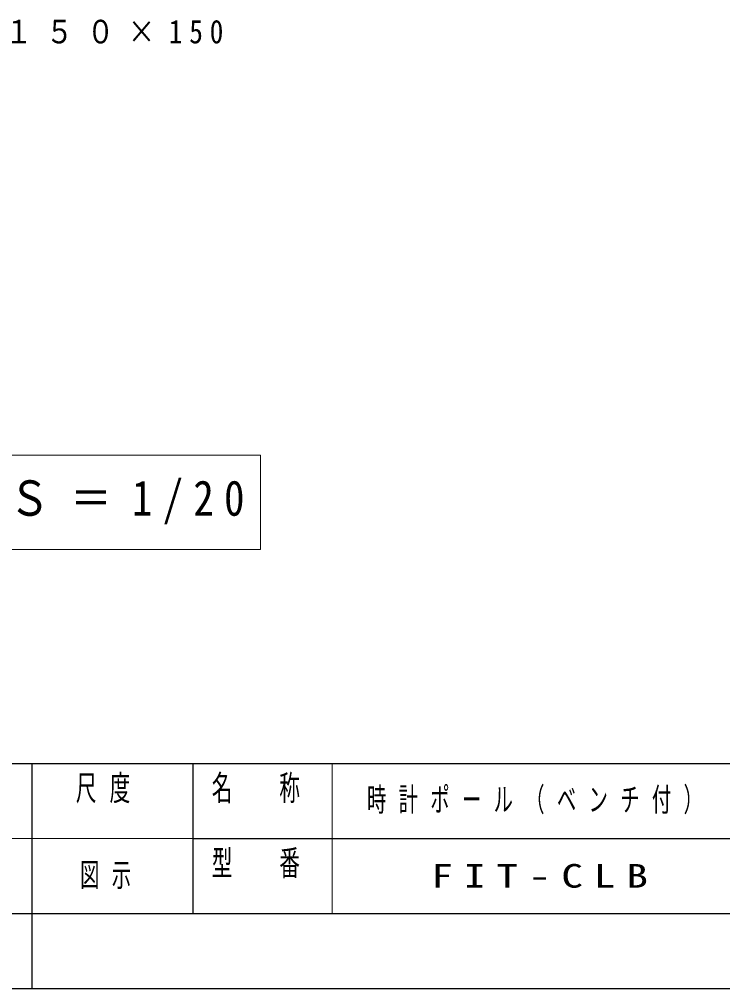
# Model space of a CAD drawing. Units: millimetres on the paper, scale 1:20. Extents: x 475 to 840, y 0 to 257.
# Drawn here: x 641.3 to 706.9, y 0 to 90.4 of the extents above; entities that cross this region are included whole.
import ezdxf

# ---------------------------------------------------------------- set-up
doc = ezdxf.new("R2010")
doc.units = ezdxf.units.MM
doc.layers.add('1_20', color=7, linetype='Continuous', lineweight=13)
doc.layers.add('図枠', color=7, linetype='Continuous', lineweight=13)
doc.layers.add('99', color=7, linetype='Continuous')
doc.styles.add('ＭＳ ゴシック', font='')
doc.styles.get('ＭＳ ゴシック').set_extended_font_data('MS Gothic')

msp = doc.modelspace()

# ---------------------------------------------------------------- linework, layer by layer
at = {"layer": '1_20'}
for p, q in [((663.812, 49.751), (616.012, 49.751)), ((663.812, 40.951), (663.812, 49.751)), ((616.012, 40.951), (663.812, 40.951))]:
    msp.add_line(p, q, dxfattribs=at)
at = {"layer": '図枠', "color": 20, "lineweight": 25}
for p, q in [((475, 21), (840, 21)), ((475, 0), (840, 0))]:
    msp.add_line(p, q, dxfattribs=at)
at = {"layer": '図枠', "color": 3, "lineweight": 25}
for p, q in [((642.5, 21), (642.5, 7)), ((657.5, 21), (657.5, 7)), ((657.5, 14), (770, 14)), ((602.5, 7), (840, 7)), ((642.5, 7), (642.5, 0))]:
    msp.add_line(p, q, dxfattribs=at)
at = {"layer": '図枠'}
for p, q in [((670.5, 21), (670.5, 7)), ((602.5, 14), (657.5, 14))]:
    msp.add_line(p, q, dxfattribs=at)

# ---------------------------------------------------------------- texts
at = {"layer": '1_20', "attachment_point": 4, "style": 'ＭＳ ゴシック'}
for s, insert, char_height in [('\\T1.5;\\W0.85;ベースPL-6×１５０×150', (617.064, 89.216), 2.199), ('\\T1.5;\\W0.85;立面図\u3000Ｓ＝1/20', (617.411, 45.351), 3.299)]:
    msp.add_mtext(s, dxfattribs=dict(at, insert=insert, char_height=char_height))
at = {"layer": '99', "char_height": 2.199, "attachment_point": 4, "style": 'ＭＳ ゴシック'}
for s, insert in [('\\T1.64;\\W0.6;時計ポール（ベンチ付）', (673.75, 17.5)), ('\\T1.64;\\W0.6;図示', (647, 10.5)), ('\\T1.5;\\W1.35;FIT-CLB', (679.75, 10.5))]:
    msp.add_mtext(s, dxfattribs=dict(at, insert=insert))
at = {"layer": '図枠', "char_height": 2.346, "attachment_point": 2, "style": 'ＭＳ ゴシック'}
for s, insert in [('\\T1.64;\\W0.6;尺度', (649.75, 19.9)), ('\\T1.64;\\W0.6;名\u3000称', (664, 19.9)), ('\\T1.64;\\W0.6;型\u3000番', (664, 12.9))]:
    msp.add_mtext(s, dxfattribs=dict(at, insert=insert))

doc.saveas('drawing.dxf')
